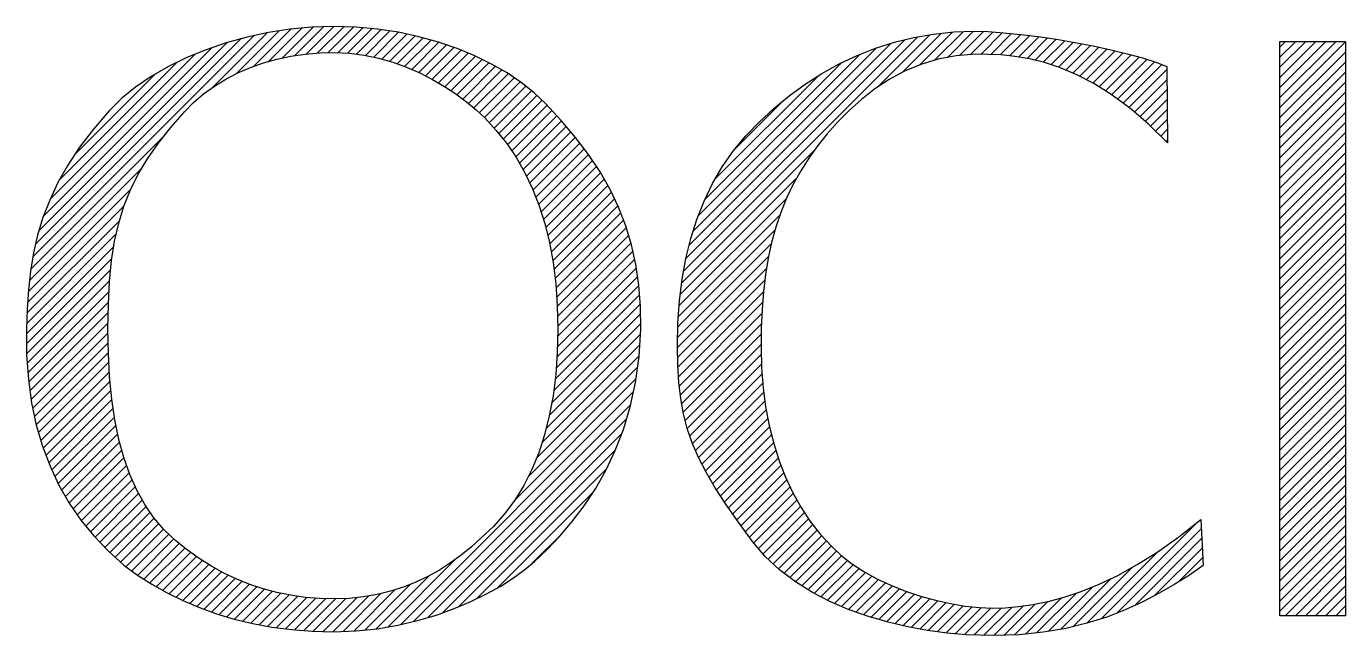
# Model space of a CAD drawing. Header units: millimetres. Extents: x 0 to 841, y 0 to 594.
# Drawn here: x 400.66 to 406.65, y 20.03 to 22.79 of the extents above; entities that cross this region are included whole.
import ezdxf

# ---------------------------------------------------------------- set-up
doc = ezdxf.new("R2010")
doc.units = ezdxf.units.MM
doc.header["$LTSCALE"] = 0.2
doc.layers.add('PTM', color=3, linetype='Continuous')

# ---------------------------------------------------------------- blocks, each defined once
blk = doc.blocks.new('block森村-2')
at = {"color": 0, "linetype": 'Continuous'}
for p, q in [((9280.35, 1018.5), (9301.57, 1039.72)), ((9288.96, 1022.12), (9307.44, 1040.6)), ((9307.03, 1040.56), (9296.3, 1038.9)), ((9296.35, 1024.52), (9312.95, 1041.13)), ((9303.01, 1026.19), (9318.42, 1041.61)), ((9317.8, 1041.59), (9307.03, 1040.56)), ((9309.17, 1027.37), (9323.58, 1041.77)), ((9314.98, 1028.19), (9328.72, 1041.93)), ((9328.53, 1041.93), (9317.8, 1041.59)), ((9320.43, 1028.65), (9333.56, 1041.77)), ((9325.64, 1028.87), (9338.4, 1041.62)), ((9339.54, 1041.59), (9328.53, 1041.93)), ((9330.65, 1028.89), (9343.03, 1041.27)), ((9335.44, 1028.68), (9347.6, 1040.85)), ((9350.3, 1040.61), (9339.54, 1041.59)), ((9339.92, 1028.18), (9352.07, 1040.33)), ((9344.29, 1027.56), (9356.4, 1039.67)), ((9360.74, 1039), (9350.3, 1040.61)), ((9619, 1022.89), (9635.21, 1039.09)), ((9625.81, 1038.12), (9635.79, 1039.15)), ((9626.26, 1025.15), (9640.41, 1039.31)), ((9632.66, 1026.57), (9645.58, 1039.49)), ((9635.79, 1039.15), (9645.94, 1039.5)), ((9638.59, 1027.51), (9650.46, 1039.38)), ((9643.97, 1027.9), (9655.22, 1039.15)), ((9645.94, 1039.5), (9652.78, 1039.32)), ((9652.78, 1039.32), (9660.45, 1038.79)), ((9179.57, 927.69), (9289.27, 1037.4)), ((9180.9, 934.02), (9282.68, 1035.8)), ((9182.6, 940.71), (9275.78, 1033.89)), ((9275.37, 1033.77), (9265.36, 1030.37)), ((9268.43, 1011.57), (9295.62, 1038.76)), ((9285.72, 1036.64), (9275.37, 1033.77)), ((9296.3, 1038.9), (9285.72, 1036.64)), ((9348.41, 1026.7), (9360.72, 1039)), ((9352.44, 1025.73), (9364.83, 1038.12)), ((9356.31, 1024.61), (9368.94, 1037.24)), ((9360.06, 1023.37), (9372.93, 1036.25)), ((9370.85, 1036.83), (9360.74, 1039)), ((9363.72, 1022.05), (9376.84, 1035.16)), ((9367.25, 1020.58), (9380.73, 1034.07)), ((9370.72, 1019.07), (9384.44, 1032.79)), ((9380.54, 1034.13), (9370.85, 1036.83)), ((9389.81, 1030.95), (9380.54, 1034.13)), ((9502.01, 920.87), (9617.89, 1036.74)), ((9503.11, 926.95), (9611.47, 1035.31)), ((9504.74, 933.57), (9604.72, 1033.55)), ((9597.02, 1031.12), (9606.39, 1034.08)), ((9597.8, 1011.66), (9623.93, 1037.79)), ((9606.39, 1034.08), (9616.01, 1036.41)), ((9610.13, 1019.01), (9629.64, 1038.51)), ((9616.01, 1036.41), (9625.81, 1038.12)), ((9649.14, 1028.08), (9659.89, 1038.83)), ((9654.06, 1028.01), (9664.44, 1038.4)), ((9658.83, 1027.79), (9668.98, 1037.94)), ((9660.45, 1038.79), (9668.79, 1037.96)), ((9663.36, 1027.34), (9673.41, 1037.38)), ((9667.78, 1026.76), (9677.84, 1036.82)), ((9668.79, 1037.96), (9677.59, 1036.86)), ((9672.05, 1026.04), (9682.18, 1036.18)), ((9676.12, 1025.13), (9686.53, 1035.53)), ((9677.59, 1036.86), (9686.64, 1035.52)), ((9680.12, 1024.14), (9690.79, 1034.81)), ((9683.92, 1022.95), (9695.06, 1034.09)), ((9686.64, 1035.52), (9695.77, 1033.97)), ((9687.67, 1021.71), (9699.26, 1033.3)), ((9695.77, 1033.97), (9704.79, 1032.24)), ((9797.37, 1006.68), (9825.12, 1034.44)), ((9797.37, 1011.67), (9820.14, 1034.44)), ((9797.37, 1016.66), (9815.15, 1034.44)), ((9797.37, 1021.65), (9810.16, 1034.44)), ((9797.37, 1026.64), (9805.17, 1034.44)), ((9797.37, 1031.63), (9800.18, 1034.44)), ((9797.37, 1034.44), (9829.88, 1034.44)), ((9797.37, 749.91), (9797.37, 1034.44)), ((9797.37, 1001.7), (9829.88, 1034.21)), ((9829.88, 1034.44), (9829.88, 749.91)), ((9184.86, 947.95), (9268.26, 1031.36)), ((9188.01, 956.09), (9260.17, 1028.25)), ((9255.78, 1026.46), (9246.71, 1022.05)), ((9265.36, 1030.37), (9255.78, 1026.46)), ((9300.5, 1025.67), (9307.4, 1027.11)), ((9307.4, 1027.11), (9314.47, 1028.15)), ((9314.47, 1028.15), (9321.69, 1028.75)), ((9321.69, 1028.75), (9329.04, 1028.96)), ((9329.04, 1028.96), (9336.4, 1028.64)), ((9336.4, 1028.64), (9343.69, 1027.69)), ((9343.69, 1027.69), (9350.86, 1026.18)), ((9350.86, 1026.18), (9357.88, 1024.16)), ((9374.06, 1017.42), (9388.16, 1031.52)), ((9377.37, 1015.74), (9391.77, 1030.14)), ((9380.53, 1013.91), (9395.29, 1028.67)), ((9383.67, 1012.06), (9398.8, 1027.19)), ((9398.57, 1027.3), (9389.81, 1030.95)), ((9406.82, 1023.26), (9398.57, 1027.3)), ((9506.71, 940.53), (9597.43, 1031.25)), ((9509.2, 948.01), (9589.28, 1028.08)), ((9579.01, 1023.37), (9587.88, 1027.54)), ((9587.88, 1027.54), (9597.02, 1031.12)), ((9637.04, 1027.4), (9627.99, 1025.68)), ((9646.55, 1028.09), (9637.04, 1027.4)), ((9652.72, 1028.08), (9646.55, 1028.09)), ((9659.23, 1027.77), (9652.72, 1028.08)), ((9666.08, 1027.05), (9659.23, 1027.77)), ((9673.26, 1025.84), (9666.08, 1027.05)), ((9691.24, 1020.29), (9703.45, 1032.5)), ((9694.74, 1018.81), (9707.58, 1031.64)), ((9698.15, 1017.22), (9711.68, 1030.75)), ((9701.43, 1015.51), (9715.74, 1029.82)), ((9704.71, 1013.8), (9719.76, 1028.85)), ((9704.79, 1032.24), (9713.5, 1030.36)), ((9707.8, 1011.91), (9723.72, 1027.83)), ((9710.87, 1009.98), (9727.64, 1026.75)), ((9713.5, 1030.36), (9721.71, 1028.38)), ((9721.71, 1028.38), (9729.22, 1026.32)), ((9729.22, 1026.32), (9735.85, 1024.2)), ((9797.37, 996.71), (9829.88, 1029.22)), ((9192.69, 965.76), (9251.12, 1024.19)), ((9246.71, 1022.05), (9238.23, 1017.18)), ((9281.11, 1018.89), (9287.33, 1021.55)), ((9287.33, 1021.55), (9293.81, 1023.82)), ((9293.81, 1023.82), (9300.5, 1025.67)), ((9357.88, 1024.16), (9364.68, 1021.7)), ((9364.68, 1021.7), (9371.26, 1018.84)), ((9386.68, 1010.08), (9402.15, 1025.55)), ((9389.66, 1008.08), (9405.5, 1023.91)), ((9392.53, 1005.95), (9408.73, 1022.16)), ((9395.34, 1003.77), (9411.89, 1020.33)), ((9414.48, 1018.84), (9406.82, 1023.26)), ((9512.59, 956.39), (9580.08, 1023.87)), ((9570.43, 1018.64), (9579.01, 1023.37)), ((9611.36, 1019.67), (9603.77, 1015.57)), ((9619.43, 1023.07), (9611.36, 1019.67)), ((9627.99, 1025.68), (9619.43, 1023.07)), ((9680.77, 1023.98), (9673.26, 1025.84)), ((9688.58, 1021.41), (9680.77, 1023.98)), ((9696.7, 1017.98), (9688.58, 1021.41)), ((9713.93, 1008.05), (9731.47, 1025.6)), ((9716.8, 1005.94), (9735.25, 1024.39)), ((9719.67, 1003.82), (9738.89, 1023.04)), ((9722.54, 1001.7), (9741.39, 1020.55)), ((9735.85, 1024.2), (9741.38, 1022.09)), ((9741.38, 1022.09), (9741.59, 984.28)), ((9797.37, 991.72), (9829.88, 1024.23)), ((9200.35, 978.42), (9240.31, 1018.38)), ((9238.23, 1017.18), (9230.47, 1011.9)), ((9269.51, 1012.35), (9275.16, 1015.82)), ((9275.16, 1015.82), (9281.11, 1018.89)), ((9371.26, 1018.84), (9377.55, 1015.64)), ((9377.55, 1015.64), (9383.53, 1012.16)), ((9398.06, 1001.51), (9415.02, 1018.47)), ((9400.7, 999.15), (9418, 1016.46)), ((9403.27, 996.74), (9420.98, 1014.45)), ((9421.5, 1014.1), (9414.48, 1018.84)), ((9427.85, 1009.05), (9421.5, 1014.1)), ((9517.74, 966.53), (9568.86, 1017.65)), ((9554.19, 1007.55), (9562.14, 1013.36)), ((9562.14, 1013.36), (9570.43, 1018.64)), ((9603.77, 1015.57), (9596.66, 1010.91)), ((9705.1, 1013.6), (9696.7, 1017.98)), ((9713.82, 1008.13), (9705.1, 1013.6)), ((9725.25, 999.42), (9741.41, 1015.58)), ((9797.37, 986.73), (9829.88, 1019.24)), ((9797.37, 981.74), (9829.88, 1014.25)), ((9230.47, 1011.9), (9223.49, 1006.21)), ((9259.21, 1004.22), (9264.18, 1008.49)), ((9264.18, 1008.49), (9269.51, 1012.35)), ((9383.53, 1012.16), (9389.16, 1008.45)), ((9389.16, 1008.45), (9394.37, 1004.58)), ((9405.69, 994.17), (9423.79, 1012.27)), ((9408.08, 991.57), (9426.57, 1010.06)), ((9410.38, 988.88), (9429.24, 1007.74)), ((9433.48, 1003.76), (9427.85, 1009.05)), ((9546.58, 1001.23), (9554.19, 1007.55)), ((9596.66, 1010.91), (9590.03, 1005.78)), ((9722.81, 1001.51), (9713.82, 1008.13)), ((9727.94, 997.12), (9741.44, 1010.62)), ((9797.37, 976.75), (9829.88, 1009.26)), ((9217.4, 1000.16), (9209.55, 990.99)), ((9223.49, 1006.21), (9217.4, 1000.16)), ((9254.62, 999.56), (9259.21, 1004.22)), ((9394.37, 1004.58), (9399.15, 1000.6)), ((9399.15, 1000.6), (9403.47, 996.56)), ((9412.59, 986.1), (9431.81, 1005.33)), ((9414.75, 983.28), (9434.33, 1002.85)), ((9416.77, 980.3), (9436.73, 1000.27)), ((9441.32, 995.33), (9433.48, 1003.76)), ((9527.44, 981.21), (9551.75, 1005.53)), ((9539.34, 994.43), (9546.58, 1001.23)), ((9583.91, 1000.31), (9578.27, 994.58)), ((9590.03, 1005.78), (9583.91, 1000.31)), ((9732.06, 993.6), (9722.81, 1001.51)), ((9730.63, 994.82), (9741.47, 1005.66)), ((9733.24, 992.44), (9741.5, 1000.7)), ((9797.37, 971.76), (9829.88, 1004.27)), ((9247.69, 991.61), (9254.62, 999.56)), ((9403.47, 996.56), (9409.14, 990.43)), ((9418.78, 977.33), (9439.13, 997.68)), ((9420.62, 974.18), (9441.53, 995.08)), ((9448.44, 986.92), (9441.32, 995.33)), ((9532.62, 987.5), (9539.34, 994.43)), ((9578.27, 994.58), (9573.12, 988.73)), ((9741.59, 984.28), (9732.06, 993.6)), ((9735.76, 989.98), (9741.52, 995.74)), ((9797.37, 966.77), (9829.88, 999.28)), ((9797.37, 961.78), (9829.88, 994.29)), ((9178.58, 921.72), (9244.77, 987.91)), ((9209.55, 990.99), (9202.74, 982.03)), ((9241.6, 983.89), (9247.69, 991.61)), ((9409.14, 990.43), (9414.34, 983.89)), ((9422.43, 971), (9443.81, 992.38)), ((9424.14, 967.72), (9446.1, 989.68)), ((9425.76, 964.35), (9448.39, 986.98)), ((9454.84, 978.46), (9448.44, 986.92)), ((9526.55, 980.13), (9532.62, 987.5)), ((9573.12, 988.73), (9568.48, 982.86)), ((9738.28, 987.51), (9741.55, 990.78)), ((9797.37, 956.79), (9829.88, 989.31)), ((9202.74, 982.03), (9196.92, 973.23)), ((9236.29, 976.29), (9241.6, 983.89)), ((9414.34, 983.89), (9419.08, 976.88)), ((9427.34, 960.94), (9450.54, 984.14)), ((9428.74, 957.35), (9452.69, 981.3)), ((9501.04, 914.9), (9567.15, 981.01)), ((9568.48, 982.86), (9564.31, 977.08)), ((9740.81, 985.04), (9741.58, 985.81)), ((9797.37, 951.8), (9829.88, 984.32)), ((9231.74, 968.65), (9236.29, 976.29)), ((9419.08, 976.88), (9423.33, 969.43)), ((9430.14, 953.76), (9454.84, 978.46)), ((9431.37, 950.01), (9456.83, 975.46)), ((9460.53, 969.9), (9454.84, 978.46)), ((9521.11, 972.32), (9526.55, 980.13)), ((9564.31, 977.08), (9560.05, 970.44)), ((9797.37, 946.82), (9829.88, 979.33)), ((9797.37, 941.83), (9829.88, 974.34)), ((9177.88, 916.03), (9233.57, 971.72)), ((9196.92, 973.23), (9192, 964.55)), ((9227.88, 960.88), (9231.74, 968.65)), ((9423.33, 969.43), (9427.12, 961.5)), ((9432.57, 946.21), (9458.82, 972.47)), ((9433.66, 942.32), (9460.79, 969.44)), ((9465.49, 961.2), (9460.53, 969.9)), ((9516.31, 964.08), (9521.11, 972.32)), ((9560.05, 970.44), (9556.28, 963.69)), ((9797.37, 936.84), (9829.88, 969.35)), ((9177.3, 910.46), (9228.05, 961.21)), ((9192, 964.55), (9187.92, 955.9)), ((9224.68, 952.85), (9227.88, 960.88)), ((9427.12, 961.5), (9430.39, 953.11)), ((9434.64, 938.31), (9462.6, 966.27)), ((9435.6, 934.27), (9464.41, 963.09)), ((9469.76, 952.31), (9465.49, 961.2)), ((9500.34, 909.21), (9558.14, 967.01)), ((9512.12, 955.42), (9516.31, 964.08)), ((9556.28, 963.69), (9552.96, 956.79)), ((9797.37, 931.85), (9829.88, 964.36)), ((9187.92, 955.9), (9184.59, 947.25)), ((9436.36, 930.05), (9466.15, 959.84)), ((9437.13, 925.83), (9467.77, 956.47)), ((9499.78, 903.66), (9553.01, 956.9)), ((9508.54, 946.33), (9512.12, 955.42)), ((9552.96, 956.79), (9550.08, 949.71)), ((9797.37, 926.86), (9829.88, 959.37)), ((9797.37, 921.87), (9829.88, 954.38)), ((9176.94, 905.11), (9224.68, 952.85)), ((9222.09, 944.43), (9224.68, 952.85)), ((9430.39, 953.11), (9433.2, 944.22)), ((9437.72, 921.43), (9469.39, 953.1)), ((9438.27, 916.99), (9470.83, 949.56)), ((9473.32, 943.17), (9469.76, 952.31)), ((9499.39, 898.29), (9549.71, 948.61)), ((9550.08, 949.71), (9547.62, 942.42)), ((9797.37, 916.88), (9829.88, 949.39)), ((9176.65, 899.83), (9222.47, 945.65)), ((9184.59, 947.25), (9181.94, 938.53)), ((9220.07, 935.49), (9222.09, 944.43)), ((9433.2, 944.22), (9435.5, 934.81)), ((9438.73, 912.46), (9472.23, 945.96)), ((9439.06, 907.8), (9473.58, 942.32)), ((9476.18, 933.72), (9473.32, 943.17)), ((9499.11, 893.02), (9547.29, 941.19)), ((9505.54, 936.83), (9508.54, 946.33)), ((9547.62, 942.42), (9545.56, 934.88)), ((9797.37, 911.89), (9829.88, 944.4)), ((9176.46, 894.66), (9220.88, 939.08)), ((9181.94, 938.53), (9179.9, 929.7)), ((9218.56, 925.91), (9220.07, 935.49)), ((9435.5, 934.81), (9437.29, 924.91)), ((9439.38, 903.13), (9474.74, 938.49)), ((9439.49, 898.25), (9475.9, 934.66)), ((9503.11, 926.95), (9505.54, 936.83)), ((9545.56, 934.88), (9543.86, 927.08)), ((9797.37, 906.9), (9829.88, 939.42)), ((9176.39, 889.6), (9219.66, 932.86)), ((9179.9, 929.7), (9178.4, 920.68)), ((9439.6, 893.38), (9476.86, 930.64)), ((9478.34, 923.93), (9476.18, 933.72)), ((9498.91, 882.84), (9544.06, 927.99)), ((9499, 887.92), (9545.45, 934.37)), ((9797.37, 901.91), (9829.88, 934.43)), ((9797.37, 896.93), (9829.88, 929.44)), ((9176.44, 884.66), (9218.73, 926.94)), ((9217.55, 915.58), (9218.56, 925.91)), ((9437.29, 924.91), (9438.58, 914.47)), ((9439.42, 883.22), (9478.56, 922.36)), ((9439.54, 888.33), (9477.76, 926.55)), ((9479.8, 913.75), (9478.34, 923.93)), ((9498.99, 877.93), (9543.02, 921.96)), ((9501.25, 916.64), (9503.11, 926.95)), ((9543.86, 927.08), (9542.53, 918.97)), ((9797.37, 891.94), (9829.88, 924.45)), ((9176.49, 879.72), (9218.12, 921.34)), ((9176.79, 875.03), (9217.58, 915.82)), ((9178.4, 920.68), (9177.37, 911.43)), ((9216.99, 904.35), (9217.55, 915.58)), ((9439.18, 877.99), (9479.19, 918)), ((9499.12, 873.07), (9542.2, 916.15)), ((9499.94, 905.95), (9501.25, 916.64)), ((9542.53, 918.97), (9541.52, 910.52)), ((9797.37, 886.95), (9829.88, 919.46)), ((9177.37, 911.43), (9176.72, 901.87)), ((9177.12, 870.37), (9217.3, 910.55)), ((9438.27, 867.1), (9480.16, 908.99)), ((9438.58, 914.47), (9439.37, 903.51)), ((9438.79, 872.61), (9479.81, 913.63)), ((9480.59, 903.12), (9479.8, 913.75)), ((9499.4, 868.36), (9541.52, 910.48)), ((9541.52, 910.52), (9540.83, 901.71)), ((9797.37, 881.96), (9829.88, 914.47)), ((9797.37, 876.97), (9829.88, 909.48)), ((9176.72, 901.87), (9176.37, 891.99)), ((9177.53, 865.79), (9217.03, 905.29)), ((9216.79, 892.12), (9216.99, 904.35)), ((9437.56, 861.4), (9480.5, 904.34)), ((9439.37, 903.51), (9439.63, 891.99)), ((9480.69, 891.99), (9480.59, 903.12)), ((9499.15, 894.89), (9499.94, 905.95)), ((9499.77, 863.75), (9541.1, 905.07)), ((9797.37, 871.98), (9829.88, 904.49)), ((9178.14, 861.41), (9216.92, 900.19)), ((9436.6, 855.45), (9480.62, 899.48)), ((9500.29, 859.28), (9540.75, 899.73)), ((9540.83, 901.71), (9540.44, 892.48)), ((9797.37, 866.99), (9829.88, 899.5)), ((9176.37, 891.99), (9176.5, 879.18)), ((9178.74, 857.03), (9216.84, 895.12)), ((9179.51, 852.81), (9216.83, 890.12)), ((9217, 879.84), (9216.79, 892.12)), ((9433.81, 842.68), (9480.54, 889.41)), ((9435.47, 849.33), (9480.67, 894.53)), ((9439.63, 891.99), (9439.36, 880.45)), ((9479.87, 878.38), (9480.69, 891.99)), ((9498.9, 883.44), (9499.15, 894.89)), ((9500.96, 854.96), (9540.53, 894.53)), ((9501.74, 850.74), (9540.4, 889.41)), ((9540.44, 892.48), (9540.31, 882.85)), ((9797.37, 862), (9829.88, 894.51)), ((9797.37, 857.01), (9829.88, 889.52)), ((9180.38, 848.69), (9216.91, 885.21)), ((9431.73, 835.62), (9480.22, 884.1)), ((9499.05, 874.11), (9498.9, 883.44)), ((9502.73, 846.74), (9540.33, 884.34)), ((9540.31, 882.85), (9540.57, 872.74)), ((9797.37, 852.02), (9829.88, 884.54)), ((9176.5, 879.18), (9177.37, 866.98)), ((9181.25, 844.57), (9216.99, 880.31)), ((9217.62, 868.26), (9217, 879.84)), ((9428.96, 827.86), (9479.9, 878.8)), ((9439.36, 880.45), (9438.57, 869.45)), ((9478.12, 865.57), (9479.87, 878.38)), ((9503.76, 842.79), (9540.39, 879.42)), ((9797.37, 847.04), (9829.88, 879.55)), ((9182.37, 840.69), (9217.23, 875.56)), ((9183.49, 836.83), (9217.49, 870.82)), ((9424.92, 818.82), (9479.14, 873.05)), ((9438.57, 869.45), (9437.25, 858.98)), ((9499.57, 865.53), (9499.05, 874.11)), ((9505.04, 839.08), (9540.52, 874.56)), ((9506.33, 835.38), (9540.79, 869.84)), ((9540.57, 872.74), (9541.33, 862.92)), ((9797.37, 842.05), (9829.88, 874.56)), ((9797.37, 837.06), (9829.88, 869.57)), ((9177.37, 866.98), (9178.97, 855.38)), ((9184.68, 833.02), (9217.82, 866.17)), ((9218.67, 857.3), (9217.62, 868.26)), ((9418.11, 807.03), (9478.35, 867.27)), ((9475.5, 853.54), (9478.12, 865.57)), ((9500.49, 857.54), (9499.57, 865.53)), ((9507.84, 831.9), (9541.15, 865.21)), ((9541.33, 862.92), (9542.57, 853.38)), ((9797.37, 832.07), (9829.88, 864.58)), ((9186.04, 829.4), (9218.26, 861.62)), ((9187.41, 825.78), (9218.71, 857.08)), ((9220.18, 847.01), (9218.67, 857.3)), ((9361.63, 745.55), (9477.14, 861.07)), ((9437.25, 858.98), (9435.41, 849.03)), ((9501.88, 849.99), (9500.49, 857.54)), ((9509.34, 828.42), (9541.62, 860.69)), ((9511.03, 825.12), (9542.2, 856.28)), ((9797.37, 827.08), (9829.88, 859.59)), ((9178.97, 855.38), (9181.29, 844.37)), ((9188.9, 822.28), (9219.34, 852.73)), ((9368.12, 747.07), (9475.75, 854.69)), ((9472.12, 842.29), (9475.5, 853.54)), ((9503.78, 842.71), (9501.88, 849.99)), ((9512.73, 821.82), (9542.85, 851.94)), ((9542.57, 853.38), (9544.32, 844.15)), ((9797.37, 822.09), (9829.88, 854.6)), ((9797.37, 817.1), (9829.88, 849.61)), ((9181.29, 844.37), (9184.34, 833.92)), ((9190.5, 818.89), (9219.98, 848.37)), ((9192.1, 815.5), (9220.76, 844.16)), ((9222.15, 837.36), (9220.18, 847.01)), ((9375.02, 748.98), (9473.74, 847.7)), ((9435.41, 849.03), (9433.04, 839.62)), ((9514.54, 818.64), (9543.64, 847.74)), ((9516.39, 815.51), (9544.46, 843.58)), ((9544.32, 844.15), (9546.56, 835.27)), ((9797.37, 812.11), (9829.88, 844.62)), ((9193.87, 812.28), (9221.6, 840.02)), ((9224.61, 828.35), (9222.15, 837.36)), ((9382.36, 751.33), (9471.35, 840.31)), ((9433.04, 839.62), (9430.15, 830.74)), ((9468.04, 831.76), (9472.12, 842.29)), ((9506.25, 835.58), (9503.78, 842.71)), ((9518.28, 812.4), (9545.47, 839.59)), ((9797.37, 807.12), (9829.88, 839.63)), ((9184.34, 833.92), (9188.08, 824)), ((9195.69, 809.12), (9222.53, 835.95)), ((9197.52, 805.95), (9223.6, 832.04)), ((9390.35, 754.32), (9468.19, 832.17)), ((9430.15, 830.74), (9426.72, 822.39)), ((9463.38, 821.96), (9468.04, 831.76)), ((9509.34, 828.41), (9506.25, 835.58)), ((9520.24, 809.38), (9546.47, 835.61)), ((9522.2, 806.35), (9547.65, 831.8)), ((9546.56, 835.27), (9549.25, 826.74)), ((9797.37, 802.13), (9829.88, 834.65)), ((9188.08, 824), (9192.51, 814.63)), ((9199.54, 802.99), (9224.68, 828.13)), ((9201.58, 800.03), (9225.98, 824.44)), ((9227.55, 819.95), (9224.61, 828.35)), ((9513.12, 821.06), (9509.34, 828.41)), ((9524.22, 803.38), (9548.85, 828.01)), ((9526.27, 800.44), (9550.18, 824.36)), ((9549.25, 826.74), (9552.43, 818.6)), ((9797.37, 797.14), (9829.88, 829.66)), ((9797.37, 792.16), (9829.88, 824.67)), ((9203.63, 797.1), (9227.27, 820.74)), ((9205.87, 794.35), (9228.76, 817.24)), ((9231.02, 812.18), (9227.55, 819.95)), ((9399.33, 758.32), (9463.74, 822.73)), ((9426.72, 822.39), (9422.76, 814.56)), ((9458.22, 812.84), (9463.38, 821.96)), ((9517.64, 813.38), (9513.12, 821.06)), ((9528.32, 797.5), (9551.59, 820.77)), ((9530.41, 794.6), (9553.06, 817.26)), ((9552.43, 818.6), (9556.07, 810.87)), ((9797.37, 787.17), (9829.88, 819.68)), ((9192.51, 814.63), (9197.63, 805.76)), ((9208.11, 791.6), (9230.3, 813.79)), ((9210.4, 788.9), (9231.98, 810.48)), ((9235.03, 805.02), (9231.02, 812.18)), ((9409.89, 763.89), (9457, 810.99)), ((9422.76, 814.56), (9418.28, 807.26)), ((9452.64, 804.39), (9458.22, 812.84)), ((9522.94, 805.22), (9517.64, 813.38)), ((9532.52, 791.72), (9554.66, 813.86)), ((9534.62, 788.84), (9556.28, 810.49)), ((9556.07, 810.87), (9560.16, 803.55)), ((9797.37, 782.18), (9829.88, 814.69)), ((9197.63, 805.76), (9203.39, 797.4)), ((9212.83, 786.34), (9233.77, 807.28)), ((9215.27, 783.79), (9235.63, 804.15)), ((9239.58, 798.45), (9235.03, 805.02)), ((9418.28, 807.26), (9413.26, 800.49)), ((9446.75, 796.59), (9452.64, 804.39)), ((9529.08, 796.41), (9522.94, 805.22)), ((9536.79, 786.01), (9558.07, 807.29)), ((9539.07, 783.31), (9559.86, 804.1)), ((9797.37, 777.19), (9829.88, 809.7)), ((9797.37, 772.2), (9829.88, 804.71)), ((9203.39, 797.4), (9209.82, 789.5)), ((9217.76, 781.29), (9237.67, 801.21)), ((9220.37, 778.92), (9239.73, 798.28)), ((9244.7, 792.47), (9239.58, 798.45)), ((9413.26, 800.49), (9407.73, 794.26)), ((9541.36, 780.6), (9561.81, 801.06)), ((9543.8, 778.06), (9563.8, 798.06)), ((9560.16, 803.55), (9564.71, 796.69)), ((9747.28, 789.06), (9758.19, 797.6)), ((9758.19, 797.6), (9759.38, 774.8)), ((9797.37, 767.21), (9829.88, 799.72)), ((9222.98, 776.54), (9242.03, 795.59)), ((9225.71, 774.27), (9244.33, 792.9)), ((9250.41, 787.08), (9244.7, 792.47)), ((9407.73, 794.26), (9401.66, 788.55)), ((9426.83, 775.84), (9441.9, 790.9)), ((9440.64, 789.43), (9446.75, 796.59)), ((9536.12, 786.8), (9529.08, 796.41)), ((9546.37, 775.64), (9565.9, 795.17)), ((9548.94, 773.22), (9568.08, 792.37)), ((9564.71, 796.69), (9569.69, 790.3)), ((9708.76, 748.45), (9756.92, 796.61)), ((9716.58, 751.28), (9758.43, 793.12)), ((9797.37, 762.22), (9829.88, 794.73)), ((9209.82, 789.5), (9216.9, 782.07)), ((9228.61, 772.18), (9246.86, 790.44)), ((9231.51, 770.1), (9249.42, 788.01)), ((9234.55, 768.15), (9252.11, 785.71)), ((9256.11, 782.5), (9250.41, 787.08)), ((9401.66, 788.55), (9396.8, 784.13)), ((9434.38, 782.86), (9440.64, 789.43)), ((9542.38, 779.39), (9536.12, 786.8)), ((9551.72, 771.01), (9570.33, 789.62)), ((9554.55, 768.85), (9572.72, 787.02)), ((9557.39, 766.7), (9575.11, 784.43)), ((9569.69, 790.3), (9575.13, 784.41)), ((9575.13, 784.41), (9579.76, 779.94)), ((9725.23, 754.94), (9758.67, 788.38)), ((9736.79, 781.65), (9747.28, 789.06)), ((9797.37, 757.23), (9829.88, 789.74)), ((9797.37, 752.24), (9829.88, 784.76)), ((9216.9, 782.07), (9224.59, 775.08)), ((9237.6, 766.21), (9254.88, 783.49)), ((9240.74, 764.36), (9257.73, 781.35)), ((9243.92, 762.56), (9260.64, 779.27)), ((9261.99, 778.31), (9256.11, 782.5)), ((9268.02, 774.51), (9261.99, 778.31)), ((9355.53, 744.44), (9389.35, 778.27)), ((9391.73, 780), (9386.45, 776.16)), ((9396.8, 784.13), (9391.73, 780)), ((9428.07, 776.87), (9434.38, 782.86)), ((9549.47, 772.73), (9542.38, 779.39)), ((9560.46, 764.78), (9577.65, 781.98)), ((9563.53, 762.86), (9580.24, 779.57)), ((9579.76, 779.94), (9585.15, 775.77)), ((9701.5, 746.17), (9737.41, 782.09)), ((9726.69, 775.31), (9736.79, 781.65)), ((9735.09, 759.81), (9758.92, 783.64)), ((9746.88, 766.61), (9759.17, 778.9)), ((9800.02, 749.91), (9829.88, 779.77)), ((9224.59, 775.08), (9231.42, 770.15)), ((9247.16, 760.81), (9263.63, 777.28)), ((9250.5, 759.16), (9266.69, 775.35)), ((9253.85, 757.51), (9269.84, 773.51)), ((9257.34, 756.02), (9273.07, 771.75)), ((9274.21, 771.12), (9268.02, 774.51)), ((9380.96, 772.63), (9375.23, 769.43)), ((9386.45, 776.16), (9380.96, 772.63)), ((9417.66, 768.76), (9423.24, 772.84)), ((9423.24, 772.84), (9428.07, 776.87)), ((9557.29, 766.77), (9549.47, 772.73)), ((9566.66, 761.01), (9583.05, 777.4)), ((9569.95, 759.31), (9585.92, 775.27)), ((9573.24, 757.61), (9588.95, 773.32)), ((9576.65, 756.03), (9592.03, 771.41)), ((9585.15, 775.77), (9591.17, 771.88)), ((9591.17, 771.88), (9597.7, 768.31)), ((9694.91, 744.57), (9724.36, 774.03)), ((9717.01, 769.97), (9726.69, 775.31)), ((9759.38, 774.8), (9752.47, 770.15)), ((9805.01, 749.91), (9829.88, 774.78)), ((9231.42, 770.15), (9238.59, 765.58)), ((9238.59, 765.58), (9246.07, 761.34)), ((9260.84, 754.53), (9276.4, 770.09)), ((9264.45, 753.15), (9279.79, 768.49)), ((9268.11, 751.82), (9283.31, 767.02)), ((9271.83, 750.56), (9286.86, 765.59)), ((9280.56, 768.12), (9274.21, 771.12)), ((9287.06, 765.51), (9280.56, 768.12)), ((9293.71, 763.29), (9287.06, 765.51)), ((9344.01, 742.9), (9366.64, 765.54)), ((9349.57, 743.48), (9375.9, 769.81)), ((9369.3, 766.6), (9363.14, 764.14)), ((9375.23, 769.43), (9369.3, 766.6)), ((9404.3, 760.75), (9411.32, 764.69)), ((9411.32, 764.69), (9417.66, 768.76)), ((9565.71, 761.5), (9557.29, 766.77)), ((9580.14, 754.53), (9595.26, 769.65)), ((9583.63, 753.03), (9598.53, 767.93)), ((9587.3, 751.71), (9601.93, 766.35)), ((9590.99, 750.41), (9605.38, 764.8)), ((9597.7, 768.31), (9604.64, 765.09)), ((9604.64, 765.09), (9611.86, 762.22)), ((9688.57, 743.22), (9713.78, 768.44)), ((9698.91, 761.97), (9707.75, 765.56)), ((9707.75, 765.56), (9717.01, 769.97)), ((9745.21, 765.55), (9737.53, 761.08)), ((9752.47, 770.15), (9745.21, 765.55)), ((9810, 749.91), (9829.88, 769.79)), ((9814.99, 749.91), (9829.88, 764.8)), ((9246.07, 761.34), (9253.9, 757.49)), ((9275.67, 749.41), (9290.6, 764.33)), ((9279.52, 748.26), (9294.38, 763.12)), ((9283.55, 747.3), (9298.32, 762.07)), ((9287.57, 746.33), (9302.35, 761.12)), ((9291.74, 745.51), (9306.5, 760.28)), ((9300.5, 761.5), (9293.71, 763.29)), ((9295.95, 744.74), (9310.82, 759.6)), ((9300.28, 744.07), (9315.22, 759.02)), ((9307.43, 760.09), (9300.5, 761.5)), ((9304.7, 743.51), (9319.82, 758.63)), ((9314.49, 759.08), (9307.43, 760.09)), ((9309.18, 743), (9324.57, 758.39)), ((9313.82, 742.65), (9329.46, 758.29)), ((9321.7, 758.47), (9314.49, 759.08)), ((9318.48, 742.32), (9334.62, 758.47)), ((9329.04, 758.27), (9321.7, 758.47)), ((9323.34, 742.2), (9340.06, 758.91)), ((9328.21, 742.08), (9345.82, 759.69)), ((9336.32, 758.52), (9329.04, 758.27)), ((9333.36, 742.23), (9352.03, 760.91)), ((9343.36, 759.26), (9336.32, 758.52)), ((9338.52, 742.41), (9358.88, 762.77)), ((9350.19, 760.45), (9343.36, 759.26)), ((9356.78, 762.09), (9350.19, 760.45)), ((9363.14, 764.14), (9356.78, 762.09)), ((9396.62, 756.99), (9404.3, 760.75)), ((9574.63, 756.89), (9565.71, 761.5)), ((9594.73, 749.17), (9608.94, 763.38)), ((9598.61, 748.05), (9612.54, 761.99)), ((9602.48, 746.94), (9616.28, 760.74)), ((9606.5, 745.96), (9620.05, 759.52)), ((9610.55, 745.03), (9623.95, 758.43)), ((9611.86, 762.22), (9619.25, 759.74)), ((9619.25, 759.74), (9626.72, 757.65)), ((9671.24, 740.86), (9689.19, 758.81)), ((9676.8, 741.43), (9696.55, 761.18)), ((9682.49, 757.02), (9690.49, 759.16)), ((9682.55, 742.19), (9704.67, 764.31)), ((9690.49, 759.16), (9698.91, 761.97)), ((9737.53, 761.08), (9729.39, 756.84)), ((9819.98, 749.91), (9829.88, 759.81)), ((9253.9, 757.49), (9262.06, 754.02)), ((9262.06, 754.02), (9270.53, 750.95)), ((9379.53, 750.31), (9388.35, 753.48)), ((9388.35, 753.48), (9396.62, 756.99)), ((9583.92, 752.91), (9574.63, 756.89)), ((9593.51, 749.52), (9583.92, 752.91)), ((9614.67, 744.16), (9627.9, 757.39)), ((9618.9, 743.4), (9631.98, 756.48)), ((9623.14, 742.65), (9636.15, 755.66)), ((9626.72, 757.65), (9634.15, 755.99)), ((9627.54, 742.06), (9640.43, 754.95)), ((9631.94, 741.47), (9644.88, 754.42)), ((9634.15, 755.99), (9641.39, 754.79)), ((9636.5, 741.05), (9649.46, 754)), ((9641.09, 740.64), (9654.27, 753.82)), ((9641.39, 754.79), (9648.36, 754.04)), ((9645.88, 740.45), (9659.35, 753.91)), ((9648.36, 754.04), (9654.95, 753.79)), ((9650.71, 740.29), (9664.67, 754.24)), ((9654.95, 753.79), (9661.17, 753.96)), ((9655.55, 740.14), (9670.25, 754.84)), ((9660.71, 740.3), (9676.14, 755.74)), ((9661.17, 753.96), (9667.84, 754.5)), ((9665.86, 740.47), (9682.38, 756.99)), ((9667.84, 754.5), (9674.94, 755.5)), ((9674.94, 755.5), (9682.49, 757.02)), ((9720.74, 752.9), (9711.55, 749.33)), ((9729.39, 756.84), (9720.74, 752.9)), ((9824.97, 749.91), (9829.88, 754.82)), ((9270.53, 750.95), (9279.36, 748.3)), ((9279.36, 748.3), (9288.52, 746.11)), ((9288.52, 746.11), (9298.01, 744.36)), ((9350.13, 743.53), (9360.36, 745.26)), ((9360.36, 745.26), (9370.18, 747.54)), ((9370.18, 747.54), (9379.53, 750.31)), ((9603.25, 746.71), (9593.51, 749.52)), ((9613.07, 744.45), (9603.25, 746.71)), ((9701.73, 746.23), (9691.26, 743.69)), ((9711.55, 749.33), (9701.73, 746.23)), ((9829.88, 749.91), (9797.37, 749.91)), ((9298.01, 744.36), (9307.84, 743.1)), ((9307.84, 743.1), (9318.02, 742.33)), ((9318.02, 742.33), (9328.53, 742.07)), ((9328.53, 742.07), (9339.5, 742.44)), ((9339.5, 742.44), (9350.13, 743.53)), ((9622.82, 742.69), (9613.07, 744.45)), ((9632.42, 741.4), (9622.82, 742.69)), ((9641.74, 740.59), (9632.42, 741.4)), ((9655.38, 740.13), (9641.74, 740.59)), ((9668.13, 740.55), (9655.38, 740.13)), ((9680.07, 741.76), (9668.13, 740.55)), ((9691.26, 743.69), (9680.07, 741.76))]:
    blk.add_line(p, q, dxfattribs=at)

msp = doc.modelspace()

# ---------------------------------------------------------------- block references
at = {"layer": 'PTM', "linetype": 'ByBlock', "lineweight": -2, "xscale": 0.009166666250000002, "yscale": 0.009166666250000002, "zscale": 0.009166666250000002}
msp.add_blockref('block森村-2', (316.542, 13.243), dxfattribs=at)

doc.saveas('drawing.dxf')
